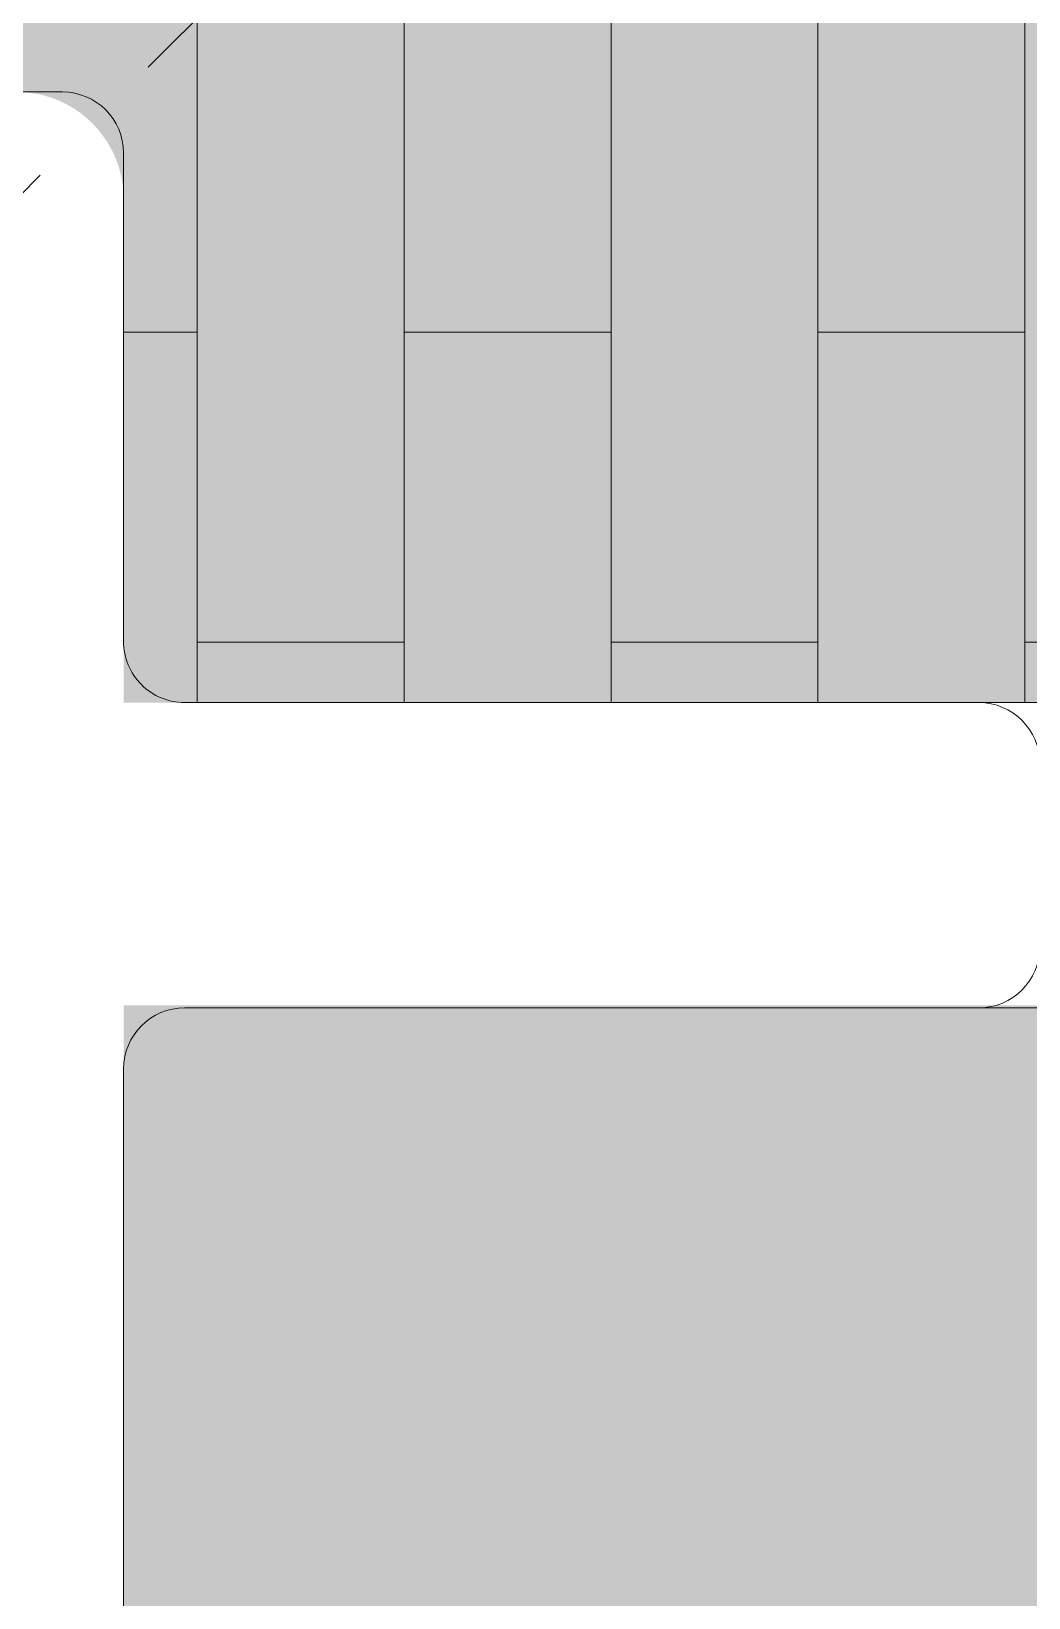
# Model space of a CAD drawing. Header units: metres. Extents: x 8 to 2416, y -346 to 476.
# Drawn here: x 127.307 to 127.96, y -185.379 to -184.353 of the extents above; entities that cross this region are included whole.
import ezdxf

# ---------------------------------------------------------------- set-up
doc = ezdxf.new("R2010")
doc.units = ezdxf.units.M
doc.linetypes.add('0', pattern=[0])
doc.linetypes.add('HIDDEN2', pattern=[0.1875, 0.125, -0.0625])
doc.layers.get('0').update_dxf_attribs({"color": 250, "linetype": '0', "lineweight": 20})
for name, color, linetype, lineweight in [('A-DOOR', 35, 'Continuous', 5), ('A-WALL', 250, 'Continuous', 20), ('baños', 140, 'Continuous', 0), ('SE-3', 253, 'Continuous', 5)]:
    doc.layers.add(name, color=color, linetype=linetype, lineweight=lineweight)
doc.layers.add('hatch piso', color=253, linetype='Continuous', lineweight=0, transparency=0.7)
doc.layers.add('Techos 1', color=7, linetype='HIDDEN2', lineweight=9, true_color=0x42391a)

# ---------------------------------------------------------------- blocks, each defined once
blk = doc.blocks.new('PL BASE 1N NASAS 09')
at = {"layer": 'A-DOOR', "color": 7}
for p, q in [((-112.5910712659959, -49.24971880325269), (-113.8710712337412, -49.2497188032527)), ((-112.5910712659959, -49.44971880325265), (-113.8710712337412, -49.44971880325265))]:
    blk.add_line(p, q, dxfattribs=at)
at = {"layer": 'A-WALL'}
blk.add_lwpolyline([(-114.4310712337411, -53.44971880325274), (-114.4310712337411, -49.48971880325268, -0.4142135623730802), (-114.3910712337411, -49.44971880325268), (-113.8710712337412, -49.44971880325265, 0.4142135623730794), (-113.8310712337412, -49.40971880325265), (-113.8310712337412, -49.28971880325269, 0.414213562373095), (-113.8710712337412, -49.24971880325269), (-114.3910712337411, -49.24971880325269, -0.4142135623731346), (-114.4310712337411, -49.20971880325269), (-114.4310712337411, -48.88971880325386, 0.4142135623618917), (-114.4710712337396, -48.84971880325386), (-114.6810715550002, -48.84971880324583)], format="xyb", dxfattribs=at)
at = {"layer": 'Techos 1'}
blk.add_line((-113.5310712337411, -47.94971880325273), (-117.6310712337414, -52.04971880325266), dxfattribs=at)
blk = doc.blocks.new('PL MUEBLES 1N NASAS 09')
at = {"layer": 'hatch piso'}
h = blk.add_hatch(dxfattribs=at)
h.set_pattern_fill('AR-BRSTD', color=256, scale=0.002, angle=-90.00000000000001)
h.set_pattern_definition([(270, (-8.745879547549919, 232.0100725299206), (0.1354836, -2.178742458197296e-17), []), (0, (-8.745879547549919, 232.0100725299206), (0.1354836, 0.2032), [0.1354836, -0.1354836])])
edge = h.paths.add_edge_path()
edge.add_line((62.33047333544064, 47.14807486002906), (63.23047333544037, 47.14807486002911))
edge.add_line((63.23047333544037, 47.14807486002911), (63.23047333544059, 48.44807486002907))
edge.add_line((63.23047333544059, 48.44807486002907), (56.53309564073618, 48.44807486002884))
edge.add_line((56.53309564073618, 48.44807486002884), (56.53309564073629, 48.27307486002911))
edge.add_line((56.53309564073629, 48.27307486002911), (56.38309564073631, 48.27307486002911))
edge.add_line((56.38309564073631, 48.27307486002911), (56.38309564073633, 48.45357486002917))
edge.add_line((56.38309564073633, 48.45357486002917), (54.58787718628311, 48.45357486002946))
edge.add_line((54.58787718628311, 48.45357486002946), (54.58787718628315, 46.94807486002907))
edge.add_line((54.58787718628315, 46.94807486002907), (55.82569395206997, 46.94807486002912))
edge.add_arc((55.87547333544112, 46.99728881121364), 0.07000000000002685, 180.0000000000116, 224.6727403341577, ccw=False)
edge.add_line((55.80547333544109, 46.99728881121362), (55.80547333544109, 47.10728881121358))
edge.add_arc((55.8754733354411, 47.10728881121359), 0.07000000000000739, 90.00000000001171, 180.0000000000116, ccw=False)
edge.add_line((55.87547333544109, 47.1772888112136), (55.9854733354411, 47.1772888112136))
edge.add_arc((55.98547333544109, 47.10728881121359), 0.07000000000000739, -1.1709744285326451e-11, 89.9999999999884, ccw=False)
edge.add_line((56.05547333544109, 47.10728881121358), (56.05547333544109, 46.99728881121362))
edge.add_arc((55.98547333544108, 46.9972888112136), 0.0700000000000145, -44.67274033409598, 1.750777300912887e-11, ccw=False)
edge.add_line((56.03525271881227, 46.94807486002915), (59.0256939700979, 46.94807486002929))
edge.add_arc((59.07547333674199, 46.99728882813308), 0.07000000000004498, 179.9999999999884, 224.6727598081308, ccw=False)
edge.add_line((59.00547333674194, 46.99728882813309), (59.00547333674194, 47.10728882813305))
edge.add_arc((59.07547333674194, 47.10728882813305), 0.06999999999999318, 90, 180, ccw=False)
edge.add_line((59.07547333674194, 47.17728882813304), (59.18547333674195, 47.17728882813304))
edge.add_arc((59.18547333674195, 47.10728882813305), 0.06999999999999318, 0, 90, ccw=False)
edge.add_line((59.25547333674194, 47.10728882813305), (59.25547333674194, 46.99728882813309))
edge.add_arc((59.18547333674189, 46.99728882813309), 0.07000000000005002, -90, 0, ccw=False)
edge.add_line((59.18547333674189, 46.92728882813304), (59.07547333674199, 46.92728882813304))
edge.add_arc((59.07547333674199, 46.99728882813307), 0.0700000000000287, 229.9947977251994, 270, ccw=False)
edge.add_line((59.03047333544123, 46.94366980275089), (59.03047333544112, 44.97199442516524))
edge.add_arc((59.07547333674192, 44.91837539978317), 0.0699999999999629, 89.9999999999884, 130.0052022748909, ccw=False)
edge.add_line((59.07547333674194, 44.98837539978314), (59.18547333674195, 44.98837539978314))
edge.add_arc((59.18547333674195, 44.91837539978314), 0.06999999999999318, 0, 90, ccw=False)
edge.add_line((59.25547333674194, 44.91837539978314), (59.25547333674194, 44.80837539978319))
edge.add_arc((59.18547333674189, 44.80837539978319), 0.07000000000005002, -90, 0, ccw=False)
edge.add_line((59.18547333674189, 44.73837539978314), (59.07547333674199, 44.73837539978314))
edge.add_arc((59.07547333674198, 44.80837539978323), 0.07000000000009265, 229.9947977250752, 270.0000000000116, ccw=False)
edge.add_line((59.03047333544106, 44.7547563744011), (59.03047333544089, 41.1719944251663))
edge.add_arc((59.07547333674065, 41.11837539978324), 0.07000000000005885, 90.00000000001751, 130.0052022737088, ccw=False)
edge.add_line((59.07547333674063, 41.1883753997833), (59.18547333674053, 41.1883753997833))
edge.add_arc((59.18547333674053, 41.11837539978325), 0.07000000000005002, 0, 90, ccw=False)
edge.add_line((59.25547333674058, 41.11837539978325), (59.25547333674058, 41.00837539978329))
edge.add_arc((59.18547333674059, 41.00837539978329), 0.06999999999999318, -90, 0, ccw=False)
edge.add_line((59.18547333674059, 40.9383753997833), (59.07547333674057, 40.9383753997833))
edge.add_arc((59.07547333674057, 41.00837539978329), 0.06999999999999318, 180, 270, ccw=False)
edge.add_line((59.00547333674058, 41.00837539978329), (59.00547333674058, 41.11837539978325))
edge.add_arc((59.07547333674064, 41.11837539978322), 0.07000000000005713, 149.8480530798668, 179.9999999999767, ccw=False)
edge.add_line((59.01494459063377, 41.15353604390046), (56.03909236191515, 41.15353604390057))
edge.add_arc((55.98547333544103, 41.10853604390083), 0.07000000000006618, 2.9103830456733704e-11, 40.005200884535725, ccw=False)
edge.add_line((56.05547333544109, 41.10853604390087), (56.05547333544109, 40.99853604390091))
edge.add_arc((55.9854733354411, 40.99853604390091), 0.06999999999999318, -90, 0, ccw=False)
edge.add_line((55.9854733354411, 40.92853604390092), (55.87547333544109, 40.92853604390092))
edge.add_arc((55.87547333544109, 40.99853604390091), 0.06999999999999318, 180, 270, ccw=False)
edge.add_line((55.80547333544109, 40.99853604390091), (55.80547333544109, 41.10853604390087))
edge.add_arc((55.87547333544116, 41.10853604390083), 0.07000000000006423, 139.9947991154644, 179.9999999999709, ccw=False)
edge.add_line((55.82185430896703, 41.15353604390057), (50.43629332391805, 41.15353604390077))
edge.add_arc((50.38267429744407, 41.10853604390091), 0.07000000000003498, -3.490185918053612e-11, 40.005200884686076, ccw=False)
edge.add_line((50.4526742974441, 41.10853604390087), (50.4526742974441, 40.99853604390091))
edge.add_arc((50.38267429744411, 40.99853604390091), 0.06999999999999318, -90, 0, ccw=False)
edge.add_line((50.38267429744411, 40.92853604390092), (50.2726742974441, 40.92853604390092))
edge.add_arc((50.2726742974441, 40.99853604390091), 0.06999999999999318, 180, 270, ccw=False)
edge.add_line((50.2026742974441, 40.99853604390091), (50.2026742974441, 41.10853604390087))
edge.add_arc((50.27267429744415, 41.10853604390086), 0.07000000000005002, 139.9947991152424, 179.9999999999942, ccw=False)
edge.add_line((50.21905527097022, 41.1535360439008), (46.43047333544075, 41.15353604390094))
edge.add_line((46.43047333544075, 41.15353604390094), (46.43047333544064, 40.95353604390095))
edge.add_line((46.43047333544064, 40.95353604390095), (44.33047333544016, 40.95353604390101))
edge.add_line((44.33047333544016, 40.95353604390101), (44.33047333544033, 39.35357486002907))
edge.add_line((44.33047333544033, 39.35357486002907), (47.83047333544033, 39.35357486002907))
edge.add_line((47.83047333544033, 39.35357486002907), (47.83047333544062, 38.95357486002915))
edge.add_line((47.83047333544062, 38.95357486002915), (62.33047333543995, 38.95357486002904))
edge.add_line((62.33047333543995, 38.95357486002904), (62.33047333544064, 47.14807486002906))
at = {"layer": 'baños'}
blk.add_blockref('PL BASE 1N NASAS 09', (162.2615445691817, 88.20329366328178), dxfattribs=at)

msp = doc.modelspace()

# ---------------------------------------------------------------- hatches: boundary and pattern name
at = {"layer": 'SE-3', "true_color": 0xffc78f, "transparency": 33554483}
h = msp.add_hatch(color=31, dxfattribs=at)
h.dxf.hatch_style = 1
edge = h.paths.add_edge_path()
edge.add_line((138.7670649740977, -176.637568499655), (138.7670649740977, -176.747568499655))
edge.add_arc((138.6970649740976, -176.747568499655), 0.07000000000005002, -90.00000000002319, 2.319211489520967e-11, ccw=False)
edge.add_line((138.6970649740976, -176.8175684996551), (138.5670649727969, -176.8146505385922))
edge.add_line((138.5670649727969, -176.8146505385922), (138.5670649727968, -178.7704022361883))
edge.add_line((138.5670649727968, -178.7704022361883), (138.6970649740976, -178.7674842751254))
edge.add_arc((138.6897487256047, -178.8448005236184), 0.07766163643035366, 5.405663785709692, 84.59433621435488, ccw=False)
edge.add_line((138.7670649740976, -178.8374842751254), (138.7670649740977, -178.9474842751254))
edge.add_arc((138.6901307547506, -178.9405500557784), 0.0772460840722058, 275.1502551374534, 354.84974486252366, ccw=False)
edge.add_line((138.6970649740976, -179.0174842751254), (138.5898052284228, -179.0174842751254))
edge.add_arc((138.5821873157356, -178.9867835297846), 0.03163176185726354, 241.4402714144968, 283.93559901357173, ccw=False)
edge.add_line((138.5670649727968, -179.0145663140626), (138.5670649727966, -182.5704891691332))
edge.add_line((138.5670649727966, -182.5704891691332), (138.6970649740962, -182.5675712080707))
edge.add_arc((138.6900994282355, -182.6445367539315), 0.07728010144141455, 5.171302059573293, 84.82869794051447, ccw=False)
edge.add_line((138.7670649740963, -182.6375712080707), (138.7670649740963, -182.7475712080707))
edge.add_arc((138.6970649740963, -182.7475712080706), 0.06999999999999318, 269.9999999999535, 359.9999999999535, ccw=False)
edge.add_line((138.6970649740963, -182.8175712080706), (138.5870649740963, -182.8175712080706))
edge.add_arc((138.5976229570192, -182.7370132251476), 0.08124690527041953, 187.4666657375544, 262.5333342625475, ccw=False)
edge.add_line((138.5170649740963, -182.7475712080707), (138.5170649740963, -182.6375712080707))
edge.add_arc((138.5870649740962, -182.6375712080707), 0.06999999999993634, 140.4428934203772, 180.0000000000233, ccw=False)
edge.add_line((138.5330956585257, -182.5929919194173), (135.5756839992709, -182.5925712080705))
edge.add_arc((135.5220649727939, -182.6375712080713), 0.07000000000288555, 4.653202267945744e-10, 40.00520088368472, ccw=False)
edge.add_line((135.5920649727968, -182.6375712080707), (135.5920649727968, -182.7475712080707))
edge.add_arc((135.5220649727968, -182.7475712080707), 0.06999999999999318, 269.99999999997675, 359.9999999999535, ccw=False)
edge.add_line((135.5220649727968, -182.8175712080706), (135.4120649727968, -182.8175712080706))
edge.add_arc((135.4120649727969, -182.7475712080706), 0.07000000000005002, 180.0000000001163, 269.9999999999535, ccw=False)
edge.add_line((135.3420649727968, -182.7475712080707), (135.3420649727968, -182.6375712080707))
edge.add_arc((135.4120649727971, -182.6375712080708), 0.07000000000033424, 139.9947991150779, 179.9999999999302, ccw=False)
edge.add_line((135.3584459463231, -182.5925712080705), (129.9728849612737, -182.5925712080703))
edge.add_arc((129.9192659347976, -182.637571208071), 0.07000000000219589, 2.559090717113577e-10, 40.005200884097576, ccw=False)
edge.add_line((129.9892659347998, -182.6375712080707), (129.9892659347998, -182.7475712080707))
edge.add_arc((129.9192659347998, -182.7475712080706), 0.07000000000005002, 270.00000000002325, 359.99999999993025, ccw=False)
edge.add_line((129.9192659347998, -182.8175712080706), (129.8092659347998, -182.8175712080706))
edge.add_arc((129.8092659347999, -182.7475712080706), 0.0700000000000216, 180.000000000093, 269.99999999997675, ccw=False)
edge.add_line((129.7392659347998, -182.7475712080707), (129.7392659347998, -182.6375712080707))
edge.add_arc((129.8092659348002, -182.6375712080708), 0.07000000000033424, 139.9947991148306, 179.9999999999302, ccw=False)
edge.add_line((129.7556469083263, -182.5925712080703), (125.9670649727965, -182.5925712080702))
edge.add_line((125.9670649727965, -182.5925712080702), (125.9670649727964, -182.7525712080707))
edge.add_arc((125.9270649727964, -182.7525712080707), 0.03999999999999204, -90.0000000001425, 0, ccw=False)
edge.add_line((125.9270649727963, -182.7925712080707), (125.8970649727964, -182.7925712080707))
edge.add_line((125.8970649727964, -182.7925712080707), (123.9170649727959, -182.7925712080705))
edge.add_arc((123.9170649727959, -182.8425712080705), 0.04999999999998295, 90, 180)
edge.add_line((123.8670649727959, -182.8425712080705), (123.8670649727959, -184.3425323919425))
edge.add_arc((123.9170649727957, -184.3425323919426), 0.04999999999984084, 179.9999999998046, 270.0000000000651)
edge.add_line((123.9170649727958, -184.3925323919425), (127.2970649727964, -184.3925323919425))
edge.add_arc((127.2970649727964, -184.4625323919424), 0.06999999999996476, -4.661160346586257e-11, 90.00000000002319, ccw=False)
edge.add_line((127.3670649727964, -184.4625323919425), (127.3670649727964, -184.7925323919424))
edge.add_line((127.3670649727964, -184.7925323919424), (129.8970649727962, -184.7925323919424))
edge.add_line((129.8970649727962, -184.7925323919424), (141.7970649727957, -184.7925323919426))
edge.add_arc((141.7970649727957, -184.7225323919426), 0.06999999999999318, 270, 360)
edge.add_line((141.8670649727957, -184.7225323919426), (141.8670649727965, -176.6325323919425))
edge.add_arc((141.9154869777542, -176.6360209006184), 0.04854750515631925, 89.62906660924722, 175.8793096474475, ccw=False)
edge.add_line((141.9158012725427, -176.5874744128393), (142.7270649727961, -176.5925323919425))
edge.add_arc((142.7270649727961, -176.5525323919425), 0.03999999999996362, 270, 359.9999999999592)
edge.add_line((142.7670649727961, -176.5525323919425), (142.7670649727963, -175.332532391942))
edge.add_arc((142.7270649727963, -175.332532391942), 0.03999999999999204, 8.142219984548223e-11, 89.99999999877866)
edge.add_line((142.7270649727971, -175.292532391942), (141.6470649728039, -175.2925323919425))
edge.add_line((141.6470649728039, -175.2925323919425), (135.9166311710751, -175.2925323919424))
edge.add_line((135.9166311710751, -175.2925323919424), (135.9170872780921, -174.6925323919422))
edge.add_line((135.9170872780921, -174.6925323919422), (134.1170650019971, -174.6925323919429))
edge.add_line((134.1170650019971, -174.6925323919429), (134.1170650019973, -176.7525323919425))
edge.add_arc((134.0770650019973, -176.7525323919425), 0.04000000000002046, -90, 8.139977580867708e-11, ccw=False)
edge.add_line((134.0770650019973, -176.7925323919425), (135.3578156492978, -176.7925323919424))
edge.add_arc((135.4114649727969, -176.7475685165744), 0.07000000000011974, 180.0000000000698, 219.966610026027, ccw=False)
edge.add_line((135.3414649727968, -176.7475685165745), (135.3414649727968, -176.6375685165746))
edge.add_line((135.3414649727968, -176.6375685165746), (135.3578762848281, -176.5925323919434))
edge.add_arc((135.4114649727969, -176.6375685165745), 0.07000000000003265, 90, 139.9561864307762, ccw=False)
edge.add_line((135.4114649727969, -176.5675685165745), (135.5214649727968, -176.5675685165745))
edge.add_arc((135.5214649727968, -176.6375685165745), 0.0700000000000216, 0.8566327745862736, 89.99999999997681, ccw=False)
edge.add_line((135.5914571492432, -176.6365219811971), (135.5914649727968, -176.7475685165745))
edge.add_arc((135.5380607346533, -176.7505808255781), 0.05348912653261866, -51.65605979924561, 3.2283935895642912, ccw=False)
edge.add_line((135.571244356168, -176.7925323919421), (138.5334459618235, -176.792532391942))
edge.add_arc((138.58684230383, -176.7476134824678), 0.06977734423167939, 179.9630635770471, 220.0717447747377, ccw=False)
edge.add_line((138.5170649740977, -176.747568499655), (138.5170649740977, -176.637568499655))
edge.add_line((138.5170649740977, -176.637568499655), (138.5334762719098, -176.5925323919434))
edge.add_arc((138.5870649740976, -176.6375684996549), 0.06999999999987411, 89.99999999990689, 139.9562045206926, ccw=False)
edge.add_line((138.5870649740977, -176.567568499655), (138.6970649740977, -176.567568499655))
edge.add_arc((138.6970649740977, -176.637568499655), 0.06999999999999318, 0, 90, ccw=False)
at = {"layer": 'SE-3', "true_color": 0x84b4e1, "transparency": 33554508}
h = msp.add_hatch(color=151, dxfattribs=at)
h.dxf.hatch_style = 1
edge = h.paths.add_edge_path()
edge.add_line((129.7670649727973, -184.9908821470135), (127.3670649727971, -184.9908821470132))
edge.add_line((127.367064972797, -184.9908821470132), (127.3670649727972, -188.9201363432199))
edge.add_line((127.3670649727972, -188.9201363432199), (127.3670649727963, -188.9925323919425))
edge.add_line((127.3670649727963, -188.9925323919425), (128.1770649727962, -188.9925323919425))
edge.add_arc((128.1770649727962, -189.0325323919425), 0.03999999999999204, -4.069988790433854e-11, 90, ccw=False)
edge.add_line((128.2170649727962, -189.0325323919425), (128.2170649727962, -189.1525323919424))
edge.add_arc((128.1770649727962, -189.1525323919425), 0.03999999999996362, -87.85611624708667, 4.0813574742060155e-11, ccw=False)
edge.add_line((128.1785613367749, -189.192504393329), (129.2070719806558, -189.1925323919424))
edge.add_arc((129.2070719806557, -189.1525323919425), 0.03999999999990678, 179.9999999998779, 270.0000000001221, ccw=False)
edge.add_line((129.1670719806558, -189.1525323919425), (129.1670719806557, -189.0325323919422))
edge.add_arc((129.2070719806557, -189.0325323919422), 0.03999999999999204, 89.9999999999593, 180.0000000000407, ccw=False)
edge.add_line((129.2070719806557, -188.9925323919422), (129.7670649727963, -188.9925323919425))
edge.add_line((129.7670649727963, -188.9925323919425), (129.7670649727975, -188.9201363432202))
edge.add_line((129.7670649727975, -188.9201363432202), (129.7670649727974, -186.6925323919424))
edge.add_arc((129.8170649727951, -186.6925323919402), 0.04999999999770921, 95.49232455592409, 180.0000000025078, ccw=False)
edge.add_line((129.8122793524641, -186.6427619404874), (129.9170649727963, -186.6425323919424))
edge.add_arc((129.9170649727963, -186.6925323919424), 0.05000000000003979, 4.919117622218721, 89.99999999993491, ccw=False)
edge.add_line((129.966880809799, -186.6882449237234), (129.9670370151561, -185.6540276610113))
edge.add_arc((129.9270649727963, -185.6525323919425), 0.03999999999997247, 269.9999999999186, 357.8576856876467, ccw=False)
edge.add_line((129.9270649727963, -185.6925323919424), (129.8056606851994, -185.6925077340466))
edge.add_arc((129.8070649727962, -185.6525323919425), 0.03999999999992872, 180.0000000004885, 267.9880927583862, ccw=False)
edge.add_line((129.7670649727963, -185.6525323919429), (129.7670649727973, -184.9908821470135))

# ---------------------------------------------------------------- block references
msp.add_blockref('PL MUEBLES 1N NASAS 09', (79.53659163735571, -223.7461072519716))

doc.saveas('drawing.dxf')
